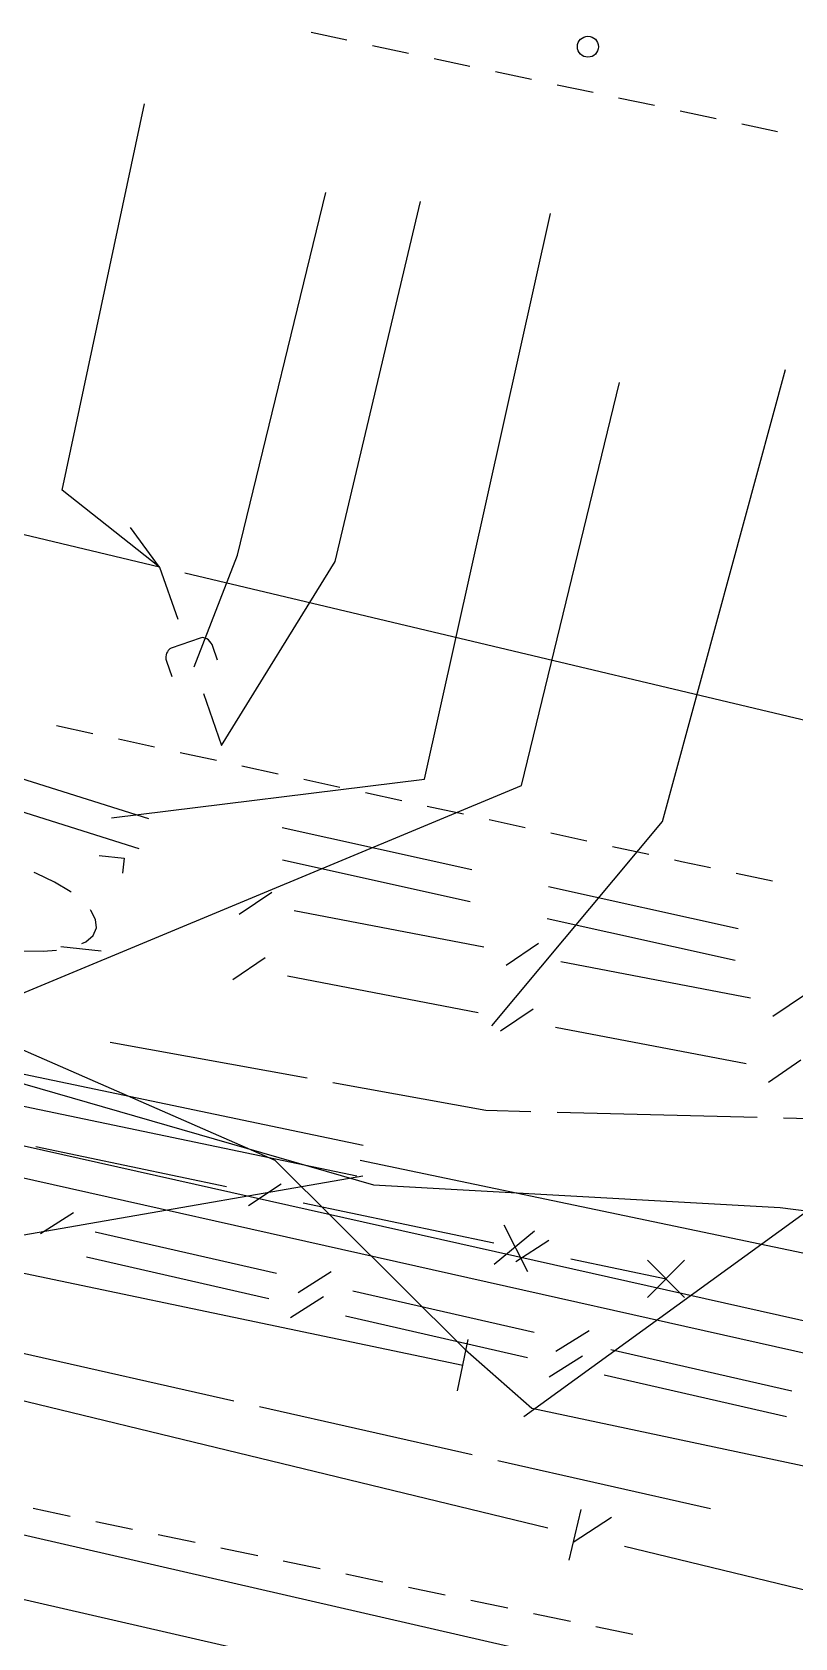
# Model space of a CAD drawing. Header units: metres. Extents: x 3206 to 3701, y 9896 to 11410.
# Drawn here: x 3462.64 to 3477.2, y 10793.34 to 10823.97 of the extents above; entities that cross this region are included whole.
import ezdxf

# ---------------------------------------------------------------- set-up
doc = ezdxf.new("R2010")
doc.units = ezdxf.units.M
for name, color, linetype in [('CURB', 7, 'Continuous'), ('ELECTR_CABLE', 7, 'Continuous'), ('ELECTR_CABLE_COMM', 7, 'Continuous'), ('HEAT', 7, 'Continuous'), ('SEWER', 7, 'Continuous')]:
    doc.layers.add(name, color=color, linetype=linetype)

# ---------------------------------------------------------------- blocks, each defined once
blk = doc.blocks.new('МОЖЖЕВЕЛЬНИК_СКАЛЬНЫЙ')
blk.add_circle((0, 0), 0.2)

msp = doc.modelspace()

# ---------------------------------------------------------------- linework, layer by layer
at = {"layer": 'CURB'}
for points in [[(3467.964, 10823.966), (3468.648, 10823.818)], [(3469.137, 10823.713), (3469.821, 10823.565)], [(3470.31, 10823.46), (3470.995, 10823.315)], [(3471.484, 10823.212), (3472.169, 10823.067)], [(3472.659, 10822.963), (3473.344, 10822.818)], [(3473.833, 10822.715), (3474.518, 10822.57)], [(3475.007, 10822.466), (3475.692, 10822.321)], [(3476.181, 10822.218), (3476.866, 10822.073)], [(3463.799, 10810.583), (3463.109, 10810.733)], [(3464.978, 10810.327), (3464.288, 10810.477)], [(3466.157, 10810.071), (3465.466, 10810.221)], [(3467.335, 10809.815), (3466.645, 10809.965)], [(3468.514, 10809.559), (3467.824, 10809.709)], [(3469.693, 10809.303), (3469.003, 10809.453)], [(3470.872, 10809.047), (3470.182, 10809.197)], [(3472.051, 10808.791), (3471.36, 10808.941)], [(3473.229, 10808.535), (3472.539, 10808.685)], [(3474.408, 10808.279), (3473.718, 10808.429)], [(3475.587, 10808.024), (3475.034, 10808.143), (3474.897, 10808.173)], [(3476.767, 10807.77), (3476.076, 10807.919)], [(3462.661, 10795.809), (3463.365, 10795.661)], [(3463.854, 10795.558), (3464.558, 10795.411)], [(3465.047, 10795.308), (3465.752, 10795.16)], [(3466.241, 10795.058), (3466.945, 10794.91)], [(3467.434, 10794.807), (3468.138, 10794.659)], [(3468.628, 10794.557), (3469.332, 10794.409)], [(3469.821, 10794.306), (3470.525, 10794.159)], [(3471.015, 10794.056), (3471.719, 10793.908)], [(3472.208, 10793.805), (3472.912, 10793.658)], [(3473.401, 10793.555), (3474.105, 10793.407)]]:
    msp.add_lwpolyline(points, dxfattribs=at)
at = {"layer": 'ELECTR_CABLE'}
for points in [[(3464.155, 10808.978), (3470.129, 10809.717), (3472.534, 10820.508)], [(3471.416, 10805.009), (3474.673, 10808.912), (3477.016, 10817.53)], [(3472.023, 10797.56), (3484.676, 10806.737), (3486.397, 10814.455)], [(3464.865, 10808.957), (3460.885, 10810.215), (3458.015, 10808.643), (3457.386, 10806.401)], [(3464.685, 10808.385), (3460.949, 10809.565), (3458.525, 10808.237), (3457.963, 10806.239)], [(3471.03, 10807.985), (3467.414, 10808.786)], [(3471.003, 10807.377), (3467.417, 10808.17)], [(3476.111, 10806.861), (3472.495, 10807.661)], [(3476.055, 10806.259), (3472.468, 10807.053)], [(3457.795, 10806.595), (3467.272, 10802.452), (3470.905, 10798.839), (3472.179, 10797.717), (3483.577, 10795.302), (3495.191, 10792.414), (3499.2, 10791.736)], [(3453.342, 10806.001), (3468.96, 10802.737)], [(3453.22, 10805.413), (3468.838, 10802.149)], [(3464.127, 10804.699), (3467.89, 10804.018)], [(3468.382, 10803.929), (3471.3, 10803.4), (3472.157, 10803.378)], [(3472.657, 10803.366), (3476.479, 10803.269)], [(3476.979, 10803.256), (3479.2, 10803.2), (3480.764, 10802.853)], [(3500, 10794.309), (3462.117, 10802.799)], [(3500, 10793.694), (3461.985, 10802.213)], [(3483.76, 10799.336), (3468.899, 10802.443)], [(3468.95, 10802.147), (3452.936, 10799.358)], [(3459.078, 10801.006), (3470.858, 10798.537)], [(3470.755, 10798.048), (3470.961, 10799.026)], [(3462.436, 10798.774), (3466.493, 10797.859)], [(3466.981, 10797.749), (3471.039, 10796.833)], [(3471.526, 10796.723), (3475.584, 10795.808)]]:
    msp.add_lwpolyline(points, dxfattribs=at)
at = {"layer": 'ELECTR_CABLE_COMM'}
for points in [[(3457.751, 10803.676), (3471.979, 10809.596), (3473.847, 10817.28)], [(3463.918, 10808.26), (3464.397, 10808.209), (3464.366, 10807.921)], [(3463.384, 10807.561), (3463.364, 10807.577), (3463.07, 10807.753), (3462.727, 10807.918), (3462.683, 10807.935)], [(3467.213, 10807.558), (3466.593, 10807.136)], [(3463.588, 10806.583), (3463.664, 10806.616), (3463.803, 10806.735), (3463.867, 10806.878), (3463.853, 10807.04), (3463.762, 10807.214), (3463.752, 10807.225)], [(3471.258, 10806.514), (3467.639, 10807.206)], [(3463.956, 10806.435), (3463.189, 10806.517)], [(3472.305, 10806.584), (3471.685, 10806.163)], [(3462.313, 10806.459), (3462.485, 10806.442), (3462.854, 10806.436), (3463.107, 10806.457)], [(3467.089, 10806.309), (3466.469, 10805.887)], [(3476.35, 10805.541), (3472.731, 10806.233)], [(3471.153, 10805.262), (3467.516, 10805.957)], [(3453.281, 10805.707), (3461.262, 10804.255), (3469.156, 10801.978), (3476.918, 10801.545), (3491.975, 10799.622), (3500.013, 10797.726)], [(3477.397, 10805.611), (3476.777, 10805.19)], [(3472.2, 10805.332), (3471.58, 10804.91)], [(3476.264, 10804.285), (3472.627, 10804.98)], [(3477.311, 10804.355), (3476.691, 10803.934)], [(3462.711, 10802.707), (3466.347, 10801.945)], [(3466.767, 10801.586), (3467.395, 10801.996)], [(3467.815, 10801.637), (3471.451, 10800.875)], [(3462.798, 10801.049), (3463.432, 10801.448)], [(3463.846, 10801.082), (3467.302, 10800.293)], [(3472.228, 10801.096), (3471.459, 10800.458)], [(3471.641, 10801.218), (3472.096, 10800.326)], [(3471.871, 10800.516), (3472.499, 10800.926)], [(3463.678, 10800.607), (3467.156, 10799.813)], [(3472.919, 10800.568), (3474.737, 10800.187)], [(3474.383, 10799.833), (3475.09, 10800.54)], [(3475.091, 10799.833), (3474.384, 10800.54)], [(3467.716, 10799.927), (3468.35, 10800.325)], [(3467.57, 10799.447), (3468.204, 10799.846)], [(3468.764, 10799.959), (3472.22, 10799.17)], [(3468.618, 10799.479), (3472.096, 10798.685)], [(3472.634, 10798.804), (3473.268, 10799.203)], [(3472.51, 10798.319), (3473.145, 10798.718)], [(3473.682, 10798.836), (3477.138, 10798.047)], [(3473.559, 10798.352), (3477.037, 10797.558)]]:
    msp.add_lwpolyline(points, dxfattribs=at)
at = {"layer": 'HEAT'}
for points in [[(3456.5, 10796.679), (3478.404, 10791.648), (3480.572, 10800.77), (3500, 10796.602)], [(3456.232, 10795.509), (3479.296, 10790.212), (3481.468, 10799.35), (3500, 10795.374)]]:
    msp.add_lwpolyline(points, dxfattribs=at)
at = {"layer": 'SEWER'}
for points in [[(3465.074, 10813.763), (3463.211, 10815.23), (3464.785, 10822.597)], [(3465.735, 10811.859), (3466.559, 10813.987), (3468.248, 10820.908)], [(3466.257, 10810.357), (3468.423, 10813.867), (3470.052, 10820.737)], [(3465.074, 10813.763), (3455.537, 10816.038)], [(3465.074, 10813.763), (3464.521, 10814.516)], [(3465.074, 10813.763), (3465.419, 10812.768)], [(3482.047, 10809.727), (3465.553, 10813.649)], [(3466.18, 10811.985), (3466.089, 10812.247), (3466.074, 10812.284), (3466.057, 10812.309), (3466.033, 10812.345), (3466.004, 10812.373), (3465.975, 10812.393), (3465.939, 10812.407), (3465.901, 10812.416), (3465.873, 10812.413), (3465.846, 10812.408), (3465.293, 10812.216), (3465.271, 10812.204), (3465.254, 10812.191), (3465.234, 10812.169), (3465.222, 10812.148), (3465.208, 10812.119), (3465.197, 10812.088), (3465.194, 10812.053), (3465.194, 10812.005), (3465.202, 10811.969), (3465.304, 10811.676)], [(3465.912, 10811.352), (3466.257, 10810.357)], [(3456.214, 10799.377), (3472.485, 10795.437)], [(3473.113, 10795.783), (3472.88, 10794.82)], [(3472.963, 10795.164), (3473.696, 10795.642)], [(3473.943, 10795.084), (3490.214, 10791.144)]]:
    msp.add_lwpolyline(points, dxfattribs=at)

# ---------------------------------------------------------------- block references
at = {"layer": 'BUSH'}
msp.add_blockref('МОЖЖЕВЕЛЬНИК_СКАЛЬНЫЙ', (3473.247, 10823.688), dxfattribs=at)

doc.saveas('drawing.dxf')
